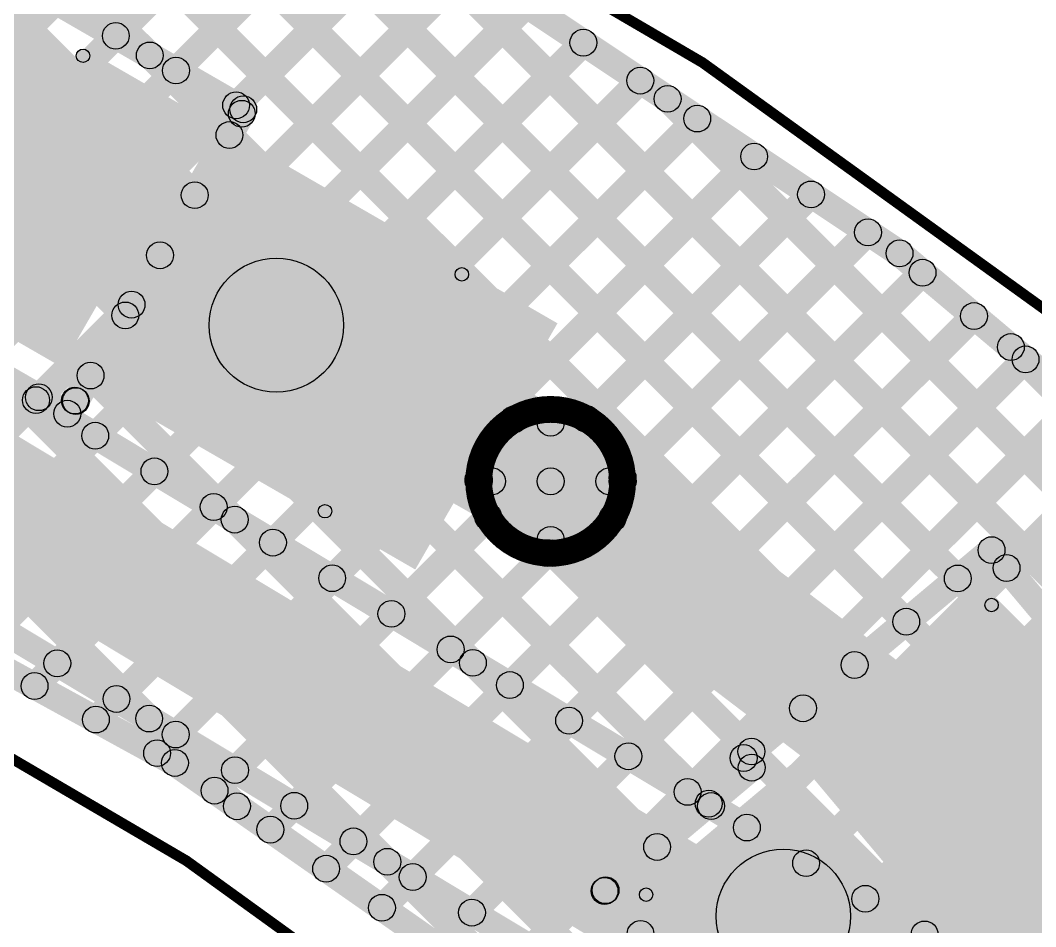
# Model space of a CAD drawing. Header units: millimetres. Extents: x 1.49 to 4.64, y 4.45 to 5.86.
# Drawn here: x 3.7524 to 4.1307, y 5.2539 to 5.5919 of the extents above; entities that cross this region are included whole.
import ezdxf

# ---------------------------------------------------------------- set-up
doc = ezdxf.new("R2010")
doc.units = ezdxf.units.MM
doc.header["$MEASUREMENT"] = 0
for name, color, linetype in [('BottomLayer', 5, 'Continuous'), ('Mechanical2', 216, 'Continuous'), ('TopLayer', 1, 'Continuous'), ('TopOverlay', 2, 'Continuous'), ('TopPaste', 8, 'Continuous'), ('TopSolder', 216, 'Continuous'), ('ViaHoleLayer', 16, 'Continuous')]:
    doc.layers.add(name, color=color, linetype=linetype)

# ---------------------------------------------------------------- blocks, each defined once
blk = doc.blocks.new('R__1206_4')
at = {"layer": 'TopLayer'}
for points in [[(-0.08, 0.035), (-0.02, 0.035), (-0.02, -0.035), (-0.08, -0.035)], [(0.02, 0.035), (0.08, 0.035), (0.08, -0.035), (0.02, -0.035)]]:
    blk.add_hatch(color=1, dxfattribs=at).paths.add_polyline_path(points)
at = {"layer": 'TopOverlay'}
h = blk.add_hatch(color=2, dxfattribs=at)
edge = h.paths.add_edge_path()
edge.add_arc((-0.084, 0.039), 0.0025, 0, 360)
h = blk.add_hatch(color=2, dxfattribs=at)
edge = h.paths.add_edge_path()
edge.add_arc((-0.084, 0.039), 0.0025, 0, 360)
for points in [[(-0.0815, -0.039), (-0.0865, -0.039), (-0.0865, 0.039), (-0.0815, 0.039)], [(0.084, 0.0415), (0.084, 0.0365), (-0.084, 0.0365), (-0.084, 0.0415)], [(0.0865, -0.039), (0.0815, -0.039), (0.0815, 0.039), (0.0865, 0.039)], [(0.084, -0.0365), (0.084, -0.0415), (-0.084, -0.0415), (-0.084, -0.0365)]]:
    blk.add_hatch(color=2, dxfattribs=at).paths.add_polyline_path(points)
h = blk.add_hatch(color=2, dxfattribs=at)
edge = h.paths.add_edge_path()
edge.add_arc((0.084, 0.039), 0.0025, 0, 360)
h = blk.add_hatch(color=2, dxfattribs=at)
edge = h.paths.add_edge_path()
edge.add_arc((0.084, 0.039), 0.0025, 0, 360)
h = blk.add_hatch(color=2, dxfattribs=at)
edge = h.paths.add_edge_path()
edge.add_arc((-0.084, -0.039), 0.0025, 0, 360)
h = blk.add_hatch(color=2, dxfattribs=at)
edge = h.paths.add_edge_path()
edge.add_arc((-0.084, -0.039), 0.0025, 0, 360)
h = blk.add_hatch(color=2, dxfattribs=at)
edge = h.paths.add_edge_path()
edge.add_arc((0.084, -0.039), 0.0025, 0, 360)
h = blk.add_hatch(color=2, dxfattribs=at)
edge = h.paths.add_edge_path()
edge.add_arc((0.084, -0.039), 0.0025, 0, 360)
at = {"layer": 'TopPaste'}
for points in [[(-0.08, 0.035), (-0.02, 0.035), (-0.02, -0.035), (-0.08, -0.035)], [(0.02, 0.035), (0.08, 0.035), (0.08, -0.035), (0.02, -0.035)]]:
    blk.add_hatch(color=8, dxfattribs=at).paths.add_polyline_path(points)
at = {"layer": 'TopSolder'}
for points in [[(-0.084, 0.039), (-0.016, 0.039), (-0.016, -0.039), (-0.084, -0.039)], [(0.016, 0.039), (0.084, 0.039), (0.084, -0.039), (0.016, -0.039)]]:
    blk.add_hatch(color=216, dxfattribs=at).paths.add_polyline_path(points)
at = {"layer": 'TopOverlay'}
for centre in [(-0.084, 0.039), (-0.084, 0.039), (0.084, 0.039), (0.084, 0.039), (-0.084, -0.039), (-0.084, -0.039), (0.084, -0.039), (0.084, -0.039)]:
    blk.add_circle(centre, 0.0025, dxfattribs=at)
blk = doc.blocks.new('W_____LED_9')
at = {"layer": 'TopLayer'}
for points in [[(-0.06526, 0.04685), (-0.02195, 0.04685), (-0.02195, -0.04685), (-0.06526, -0.04685)], [(-0.00226, 0.04685), (0.08947, 0.04685), (0.08947, -0.04685), (-0.00226, -0.04685)]]:
    blk.add_hatch(color=1, dxfattribs=at).paths.add_polyline_path(points)
at = {"layer": 'TopOverlay'}
h = blk.add_hatch(color=2, dxfattribs=at)
edge = h.paths.add_edge_path()
edge.add_arc((-0.069, 0.051), 0.0025, 0, 360)
h = blk.add_hatch(color=2, dxfattribs=at)
edge = h.paths.add_edge_path()
edge.add_arc((-0.069, 0.051), 0.0025, 0, 360)
for points in [[(-0.069, 0.0485), (-0.069, 0.0535), (0.094, 0.0535), (0.094, 0.0485)], [(0.134, 0.05301), (0.091, 0.05301), (0.091, -0.05299), (0.134, -0.05299)], [(-0.0665, -0.051), (-0.0715, -0.051), (-0.0715, 0.051), (-0.0665, 0.051)], [(-0.069, -0.0535), (-0.069, -0.0485), (0.094, -0.0485), (0.094, -0.0535)]]:
    blk.add_hatch(color=2, dxfattribs=at).paths.add_polyline_path(points)
h = blk.add_hatch(color=2, dxfattribs=at)
edge = h.paths.add_edge_path()
edge.add_arc((0.094, 0.051), 0.0025, 0, 360)
h = blk.add_hatch(color=2, dxfattribs=at)
edge = h.paths.add_edge_path()
edge.add_arc((-0.069, -0.051), 0.0025, 0, 360)
h = blk.add_hatch(color=2, dxfattribs=at)
edge = h.paths.add_edge_path()
edge.add_arc((-0.069, -0.051), 0.0025, 0, 360)
h = blk.add_hatch(color=2, dxfattribs=at)
edge = h.paths.add_edge_path()
edge.add_arc((0.094, -0.051), 0.0025, 0, 360)
at = {"layer": 'TopPaste'}
for points in [[(-0.06526, 0.04685), (-0.02195, 0.04685), (-0.02195, -0.04685), (-0.06526, -0.04685)], [(-0.00226, 0.04685), (0.08947, 0.04685), (0.08947, -0.04685), (-0.00226, -0.04685)]]:
    blk.add_hatch(color=8, dxfattribs=at).paths.add_polyline_path(points)
at = {"layer": 'TopSolder'}
for points in [[(-0.06926, 0.05085), (-0.01795, 0.05085), (-0.01795, -0.05085), (-0.06926, -0.05085)], [(-0.00626, 0.05085), (0.09347, 0.05085), (0.09347, -0.05085), (-0.00626, -0.05085)]]:
    blk.add_hatch(color=216, dxfattribs=at).paths.add_polyline_path(points)
at = {"layer": 'TopOverlay'}
for centre in [(-0.069, 0.051), (-0.069, 0.051), (0.094, 0.051), (-0.069, -0.051), (-0.069, -0.051), (0.094, -0.051)]:
    blk.add_circle(centre, 0.0025, dxfattribs=at)
blk = doc.blocks.new('W_____LED_12')
at = {"layer": 'TopLayer'}
for points in [[(-0.06526, 0.04685), (-0.02195, 0.04685), (-0.02195, -0.04685), (-0.06526, -0.04685)], [(-0.00226, 0.04685), (0.08947, 0.04685), (0.08947, -0.04685), (-0.00226, -0.04685)]]:
    blk.add_hatch(color=1, dxfattribs=at).paths.add_polyline_path(points)
at = {"layer": 'TopOverlay'}
h = blk.add_hatch(color=2, dxfattribs=at)
edge = h.paths.add_edge_path()
edge.add_arc((-0.069, 0.051), 0.0025, 0, 360)
h = blk.add_hatch(color=2, dxfattribs=at)
edge = h.paths.add_edge_path()
edge.add_arc((-0.069, 0.051), 0.0025, 0, 360)
for points in [[(-0.069, 0.0485), (-0.069, 0.0535), (0.094, 0.0535), (0.094, 0.0485)], [(0.134, 0.05301), (0.091, 0.05301), (0.091, -0.05299), (0.134, -0.05299)], [(-0.0665, -0.051), (-0.0715, -0.051), (-0.0715, 0.051), (-0.0665, 0.051)], [(-0.069, -0.0535), (-0.069, -0.0485), (0.094, -0.0485), (0.094, -0.0535)]]:
    blk.add_hatch(color=2, dxfattribs=at).paths.add_polyline_path(points)
h = blk.add_hatch(color=2, dxfattribs=at)
edge = h.paths.add_edge_path()
edge.add_arc((0.094, 0.051), 0.0025, 0, 360)
h = blk.add_hatch(color=2, dxfattribs=at)
edge = h.paths.add_edge_path()
edge.add_arc((-0.069, -0.051), 0.0025, 0, 360)
h = blk.add_hatch(color=2, dxfattribs=at)
edge = h.paths.add_edge_path()
edge.add_arc((-0.069, -0.051), 0.0025, 0, 360)
h = blk.add_hatch(color=2, dxfattribs=at)
edge = h.paths.add_edge_path()
edge.add_arc((0.094, -0.051), 0.0025, 0, 360)
at = {"layer": 'TopPaste'}
for points in [[(-0.06526, 0.04685), (-0.02195, 0.04685), (-0.02195, -0.04685), (-0.06526, -0.04685)], [(-0.00226, 0.04685), (0.08947, 0.04685), (0.08947, -0.04685), (-0.00226, -0.04685)]]:
    blk.add_hatch(color=8, dxfattribs=at).paths.add_polyline_path(points)
at = {"layer": 'TopSolder'}
for points in [[(-0.06926, 0.05085), (-0.01795, 0.05085), (-0.01795, -0.05085), (-0.06926, -0.05085)], [(-0.00626, 0.05085), (0.09347, 0.05085), (0.09347, -0.05085), (-0.00626, -0.05085)]]:
    blk.add_hatch(color=216, dxfattribs=at).paths.add_polyline_path(points)
at = {"layer": 'TopOverlay'}
for centre in [(-0.069, 0.051), (-0.069, 0.051), (0.094, 0.051), (-0.069, -0.051), (-0.069, -0.051), (0.094, -0.051)]:
    blk.add_circle(centre, 0.0025, dxfattribs=at)

msp = doc.modelspace()

# ---------------------------------------------------------------- hatches: boundary and pattern name
at = {"layer": 'BottomLayer'}
for points in [[(3.44526, 5.78567), (3.45233, 5.79274), (3.83582, 5.40925), (3.82875, 5.40218)], [(3.49004, 5.77624), (3.49712, 5.78331), (3.92457, 5.35586), (3.9175, 5.34878)], [(3.53483, 5.76681), (3.5419, 5.77388), (4.01332, 5.30246), (4.00625, 5.29539)], [(3.58824, 5.74875), (3.59531, 5.75582), (3.92674, 5.4244), (3.91967, 5.41733)], [(3.64198, 5.73037), (3.64905, 5.73744), (3.93988, 5.44661), (3.93281, 5.43954)], [(3.69572, 5.71198), (3.70279, 5.71905), (4.62451, 4.79733), (4.61744, 4.79026)], [(3.46265, 5.66827), (3.48735, 5.71173), (3.96235, 5.44173), (3.93765, 5.39827)], [(3.75672, 5.68634), (3.76379, 5.69341), (4.62342, 4.83378), (4.61635, 4.82671)], [(3.67345, 5.49986), (3.66638, 5.50693), (3.82081, 5.66136), (3.82788, 5.65429)], [(3.82743, 5.65098), (3.8345, 5.65805), (4.59128, 4.90128), (4.58421, 4.89421)], [(3.69553, 5.48658), (3.68846, 5.49365), (3.84438, 5.64958), (3.85145, 5.64251)], [(3.7176, 5.4733), (3.71053, 5.48037), (3.86795, 5.63779), (3.87502, 5.63072)], [(3.73968, 5.46002), (3.73261, 5.46709), (3.89152, 5.62601), (3.89859, 5.61894)], [(3.89814, 5.61562), (3.90522, 5.6227), (4.54998, 4.97793), (4.54291, 4.97086)], [(3.48305, 5.60998), (3.48821, 5.61855), (4.10319, 5.24857), (4.09803, 5.24)], [(3.76175, 5.44674), (3.75468, 5.45381), (3.91509, 5.61422), (3.92216, 5.60715)], [(3.92723, 5.60084), (3.93277, 5.60916), (4.08277, 5.50916), (4.07723, 5.50084)], [(3.45211, 5.55858), (3.47789, 5.60142), (4.09289, 5.23142), (4.06711, 5.18858)], [(3.78383, 5.43346), (3.77676, 5.44053), (3.93744, 5.60122), (3.94451, 5.59415)], [(3.8059, 5.42018), (3.79883, 5.42725), (3.95866, 5.58707), (3.96573, 5.58)], [(3.82798, 5.4069), (3.8209, 5.41397), (3.97987, 5.57293), (3.98694, 5.56586)], [(3.99005, 5.55907), (3.99712, 5.56614), (4.4974, 5.06587), (4.49032, 5.0588)], [(3.85005, 5.39362), (3.84298, 5.40069), (4.00108, 5.55879), (4.00815, 5.55172)], [(3.45004, 5.53648), (3.4552, 5.54505), (4.05542, 5.18394), (4.05026, 5.17537)], [(3.87213, 5.38034), (3.86505, 5.38741), (4.0223, 5.54465), (4.02937, 5.53758)], [(3.96687, 5.43972), (3.9598, 5.4468), (4.04351, 5.53051), (4.05058, 5.52343)], [(3.98031, 5.41781), (3.97324, 5.42488), (4.06472, 5.51636), (4.07179, 5.50929)], [(4.07678, 5.50118), (4.08322, 5.50882), (4.27322, 5.34882), (4.26678, 5.34118)], [(3.93835, 5.34049), (3.93128, 5.34756), (4.08503, 5.50132), (4.0921, 5.49425)], [(3.96042, 5.32721), (3.95335, 5.33428), (4.10423, 5.48516), (4.1113, 5.47809)], [(4.11795, 5.46653), (4.12502, 5.4736), (4.4168, 5.18182), (4.40973, 5.17475)], [(3.9825, 5.31393), (3.97543, 5.321), (4.12342, 5.46899), (4.13049, 5.46192)], [(4.00457, 5.30065), (3.9975, 5.30772), (4.14261, 5.45283), (4.14968, 5.44576)], [(3.955, 5.42), (3.945, 5.42), (3.945, 5.44181), (3.955, 5.44181)], [(3.93486, 5.4001), (3.96514, 5.4399), (4.19514, 5.2649), (4.16486, 5.2251)], [(4.02665, 5.28737), (4.01958, 5.29444), (4.1618, 5.43667), (4.16888, 5.4296)], [(3.92819, 5.415), (3.92819, 5.425), (3.95, 5.425), (3.95, 5.415)], [(3.95, 5.415), (3.95, 5.425), (3.97181, 5.425), (3.97181, 5.415)], [(3.955, 5.39819), (3.945, 5.39819), (3.945, 5.42), (3.955, 5.42)], [(4.04872, 5.27409), (4.04165, 5.28116), (4.181, 5.42051), (4.18807, 5.41344)], [(3.8942, 5.36705), (3.88713, 5.37413), (3.9232, 5.4102), (3.93028, 5.40313)], [(3.96954, 5.40281), (3.97661, 5.40988), (4.6255, 4.76099), (4.61843, 4.75392)], [(3.6526, 5.39562), (3.6574, 5.40438), (3.8124, 5.31938), (3.8076, 5.31062)], [(4.0708, 5.26081), (4.06373, 5.26788), (4.20019, 5.40435), (4.20726, 5.39727)], [(3.91627, 5.35377), (3.9092, 5.36085), (3.94512, 5.39676), (3.95219, 5.38969)], [(3.94733, 5.38967), (3.9544, 5.39674), (4.10207, 5.24907), (4.095, 5.242)], [(4.09287, 5.24753), (4.0858, 5.2546), (4.21938, 5.38818), (4.22645, 5.38111)], [(4.11358, 5.23288), (4.1065, 5.23995), (4.23858, 5.37202), (4.24565, 5.36495)], [(3.76123, 5.34015), (3.75416, 5.34722), (3.76261, 5.35568), (3.76968, 5.3486)], [(3.78406, 5.32763), (3.77699, 5.3347), (3.78469, 5.3424), (3.79176, 5.33532)], [(3.79686, 5.328), (3.80393, 5.33507), (3.83664, 5.30236), (3.82957, 5.29529)], [(3.8069, 5.31511), (3.79982, 5.32218), (3.80676, 5.32911), (3.81383, 5.32204)], [(3.80713, 5.3109), (3.81287, 5.3191), (3.91287, 5.2491), (3.90713, 5.2409)], [(3.82829, 5.30114), (3.82121, 5.30821), (3.82884, 5.31583), (3.83591, 5.30876)], [(3.84908, 5.28658), (3.84201, 5.29365), (3.85091, 5.30255), (3.85798, 5.29548)], [(3.86988, 5.27202), (3.86281, 5.27909), (3.87299, 5.28927), (3.88006, 5.2822)], [(3.88561, 5.27461), (3.89268, 5.28168), (3.9997, 5.17466), (3.99263, 5.16759)], [(3.89068, 5.25747), (3.88361, 5.26454), (3.89506, 5.27599), (3.90213, 5.26892)], [(3.91147, 5.24291), (3.9044, 5.24998), (3.91714, 5.26271), (3.92421, 5.25564)]]:
    msp.add_hatch(color=5, dxfattribs=at).paths.add_polyline_path(points)
h = msp.add_hatch(color=5, dxfattribs=at)
edge = h.paths.add_edge_path()
edge.add_arc((3.96219, 5.58354), 0.005, 0, 360)
h = msp.add_hatch(color=5, dxfattribs=at)
edge = h.paths.add_edge_path()
edge.add_arc((3.9834, 5.5694), 0.005, 0, 360)
h = msp.add_hatch(color=5, dxfattribs=at)
edge = h.paths.add_edge_path()
edge.add_arc((3.99359, 5.56261), 0.005, 0, 360)
h = msp.add_hatch(color=5, dxfattribs=at)
edge = h.paths.add_edge_path()
edge.add_arc((4.00462, 5.55525), 0.005, 0, 360)
h = msp.add_hatch(color=5, dxfattribs=at)
edge = h.paths.add_edge_path()
edge.add_arc((4.02583, 5.54111), 0.005, 0, 360)
h = msp.add_hatch(color=5, dxfattribs=at)
edge = h.paths.add_edge_path()
edge.add_arc((4.04704, 5.52697), 0.005, 0, 360)
h = msp.add_hatch(color=5, dxfattribs=at)
edge = h.paths.add_edge_path()
edge.add_arc((4.06826, 5.51283), 0.005, 0, 360)
h = msp.add_hatch(color=5, dxfattribs=at)
edge = h.paths.add_edge_path()
edge.add_arc((4.08, 5.505), 0.005, 0, 360)
h = msp.add_hatch(color=5, dxfattribs=at)
edge = h.paths.add_edge_path()
edge.add_arc((4.08, 5.505), 0.005, 0, 360)
h = msp.add_hatch(color=5, dxfattribs=at)
edge = h.paths.add_edge_path()
edge.add_arc((4.08857, 5.49778), 0.005, 0, 360)
h = msp.add_hatch(color=5, dxfattribs=at)
edge = h.paths.add_edge_path()
edge.add_arc((4.10776, 5.48162), 0.005, 0, 360)
h = msp.add_hatch(color=5, dxfattribs=at)
edge = h.paths.add_edge_path()
edge.add_arc((4.12149, 5.47006), 0.005, 0, 360)
h = msp.add_hatch(color=5, dxfattribs=at)
edge = h.paths.add_edge_path()
edge.add_arc((4.12695, 5.46546), 0.005, 0, 360)
h = msp.add_hatch(color=5, dxfattribs=at)
edge = h.paths.add_edge_path()
edge.add_arc((3.75822, 5.45027), 0.005, 0, 360)
h = msp.add_hatch(color=5, dxfattribs=at)
edge = h.paths.add_edge_path()
edge.add_arc((3.95, 5.42), 0.025, 0, 360)
h = msp.add_hatch(color=5, dxfattribs=at)
edge = h.paths.add_edge_path()
edge.add_arc((3.95, 5.42), 0.025, 0, 360)
h = msp.add_hatch(color=5, dxfattribs=at)
edge = h.paths.add_edge_path()
edge.add_arc((3.93635, 5.44307), 0.005, 0, 360)
h = msp.add_hatch(color=5, dxfattribs=at)
edge = h.paths.add_edge_path()
edge.add_arc((3.95, 5.44181), 0.005, 0, 360)
h = msp.add_hatch(color=5, dxfattribs=at)
edge = h.paths.add_edge_path()
edge.add_arc((3.96333, 5.44326), 0.005, 0, 360)
h = msp.add_hatch(color=5, dxfattribs=at)
edge = h.paths.add_edge_path()
edge.add_arc((3.78029, 5.43699), 0.005, 0, 360)
h = msp.add_hatch(color=5, dxfattribs=at)
edge = h.paths.add_edge_path()
edge.add_arc((3.95, 5.42), 0.01181, 0, 360)
h = msp.add_hatch(color=5, dxfattribs=at)
edge = h.paths.add_edge_path()
edge.add_arc((3.80237, 5.42371), 0.005, 0, 360)
h = msp.add_hatch(color=5, dxfattribs=at)
edge = h.paths.add_edge_path()
edge.add_arc((3.9232, 5.42086), 0.005, 0, 360)
h = msp.add_hatch(color=5, dxfattribs=at)
edge = h.paths.add_edge_path()
edge.add_arc((3.97678, 5.42135), 0.005, 0, 360)
h = msp.add_hatch(color=5, dxfattribs=at)
edge = h.paths.add_edge_path()
edge.add_arc((3.92319, 5.42), 0.005, 0, 360)
h = msp.add_hatch(color=5, dxfattribs=at)
edge = h.paths.add_edge_path()
edge.add_arc((3.92819, 5.42), 0.005, 0, 360)
h = msp.add_hatch(color=5, dxfattribs=at)
edge = h.paths.add_edge_path()
edge.add_arc((3.95, 5.42), 0.005, 0, 360)
h = msp.add_hatch(color=5, dxfattribs=at)
edge = h.paths.add_edge_path()
edge.add_arc((3.95, 5.42), 0.005, 0, 360)
h = msp.add_hatch(color=5, dxfattribs=at)
edge = h.paths.add_edge_path()
edge.add_arc((3.95, 5.42), 0.005, 0, 360)
h = msp.add_hatch(color=5, dxfattribs=at)
edge = h.paths.add_edge_path()
edge.add_arc((3.95, 5.42), 0.005, 0, 360)
h = msp.add_hatch(color=5, dxfattribs=at)
edge = h.paths.add_edge_path()
edge.add_arc((3.97181, 5.42), 0.005, 0, 360)
h = msp.add_hatch(color=5, dxfattribs=at)
edge = h.paths.add_edge_path()
edge.add_arc((3.97681, 5.42), 0.005, 0, 360)
h = msp.add_hatch(color=5, dxfattribs=at)
edge = h.paths.add_edge_path()
edge.add_arc((3.82444, 5.41043), 0.005, 0, 360)
h = msp.add_hatch(color=5, dxfattribs=at)
edge = h.paths.add_edge_path()
edge.add_arc((3.83228, 5.40571), 0.005, 0, 360)
h = msp.add_hatch(color=5, dxfattribs=at)
edge = h.paths.add_edge_path()
edge.add_arc((3.92674, 5.40667), 0.005, 0, 360)
h = msp.add_hatch(color=5, dxfattribs=at)
edge = h.paths.add_edge_path()
edge.add_arc((3.97307, 5.40635), 0.005, 0, 360)
h = msp.add_hatch(color=5, dxfattribs=at)
edge = h.paths.add_edge_path()
edge.add_arc((3.95, 5.39819), 0.005, 0, 360)
h = msp.add_hatch(color=5, dxfattribs=at)
edge = h.paths.add_edge_path()
edge.add_arc((3.84652, 5.39715), 0.005, 0, 360)
h = msp.add_hatch(color=5, dxfattribs=at)
edge = h.paths.add_edge_path()
edge.add_arc((3.94865, 5.39322), 0.005, 0, 360)
h = msp.add_hatch(color=5, dxfattribs=at)
edge = h.paths.add_edge_path()
edge.add_arc((3.95086, 5.3932), 0.005, 0, 360)
h = msp.add_hatch(color=5, dxfattribs=at)
edge = h.paths.add_edge_path()
edge.add_arc((3.86859, 5.38387), 0.005, 0, 360)
h = msp.add_hatch(color=5, dxfattribs=at)
edge = h.paths.add_edge_path()
edge.add_arc((3.89066, 5.37059), 0.005, 0, 360)
h = msp.add_hatch(color=5, dxfattribs=at)
edge = h.paths.add_edge_path()
edge.add_arc((3.91274, 5.35731), 0.005, 0, 360)
h = msp.add_hatch(color=5, dxfattribs=at)
edge = h.paths.add_edge_path()
edge.add_arc((3.76615, 5.35214), 0.005, 0, 360)
h = msp.add_hatch(color=5, dxfattribs=at)
edge = h.paths.add_edge_path()
edge.add_arc((3.92103, 5.35232), 0.005, 0, 360)
h = msp.add_hatch(color=5, dxfattribs=at)
edge = h.paths.add_edge_path()
edge.add_arc((3.75769, 5.34368), 0.005, 0, 360)
h = msp.add_hatch(color=5, dxfattribs=at)
edge = h.paths.add_edge_path()
edge.add_arc((3.93481, 5.34403), 0.005, 0, 360)
h = msp.add_hatch(color=5, dxfattribs=at)
edge = h.paths.add_edge_path()
edge.add_arc((3.78822, 5.33886), 0.005, 0, 360)
h = msp.add_hatch(color=5, dxfattribs=at)
edge = h.paths.add_edge_path()
edge.add_arc((3.78053, 5.33116), 0.005, 0, 360)
h = msp.add_hatch(color=5, dxfattribs=at)
edge = h.paths.add_edge_path()
edge.add_arc((3.8004, 5.33154), 0.005, 0, 360)
h = msp.add_hatch(color=5, dxfattribs=at)
edge = h.paths.add_edge_path()
edge.add_arc((3.95689, 5.33075), 0.005, 0, 360)
h = msp.add_hatch(color=5, dxfattribs=at)
edge = h.paths.add_edge_path()
edge.add_arc((3.8103, 5.32558), 0.005, 0, 360)
h = msp.add_hatch(color=5, dxfattribs=at)
edge = h.paths.add_edge_path()
edge.add_arc((3.80336, 5.31864), 0.005, 0, 360)
h = msp.add_hatch(color=5, dxfattribs=at)
edge = h.paths.add_edge_path()
edge.add_arc((3.81, 5.315), 0.005, 0, 360)
h = msp.add_hatch(color=5, dxfattribs=at)
edge = h.paths.add_edge_path()
edge.add_arc((3.81, 5.315), 0.005, 0, 360)
h = msp.add_hatch(color=5, dxfattribs=at)
edge = h.paths.add_edge_path()
edge.add_arc((3.97896, 5.31747), 0.005, 0, 360)
h = msp.add_hatch(color=5, dxfattribs=at)
edge = h.paths.add_edge_path()
edge.add_arc((3.83237, 5.3123), 0.005, 0, 360)
h = msp.add_hatch(color=5, dxfattribs=at)
edge = h.paths.add_edge_path()
edge.add_arc((3.82475, 5.30468), 0.005, 0, 360)
h = msp.add_hatch(color=5, dxfattribs=at)
edge = h.paths.add_edge_path()
edge.add_arc((4.00104, 5.30419), 0.005, 0, 360)
h = msp.add_hatch(color=5, dxfattribs=at)
edge = h.paths.add_edge_path()
edge.add_arc((3.83311, 5.29883), 0.005, 0, 360)
h = msp.add_hatch(color=5, dxfattribs=at)
edge = h.paths.add_edge_path()
edge.add_arc((3.85445, 5.29902), 0.005, 0, 360)
h = msp.add_hatch(color=5, dxfattribs=at)
edge = h.paths.add_edge_path()
edge.add_arc((4.00978, 5.29893), 0.005, 0, 360)
h = msp.add_hatch(color=5, dxfattribs=at)
edge = h.paths.add_edge_path()
edge.add_arc((3.84555, 5.29012), 0.005, 0, 360)
h = msp.add_hatch(color=5, dxfattribs=at)
edge = h.paths.add_edge_path()
edge.add_arc((4.02311, 5.29091), 0.005, 0, 360)
h = msp.add_hatch(color=5, dxfattribs=at)
edge = h.paths.add_edge_path()
edge.add_arc((3.87652, 5.28574), 0.005, 0, 360)
h = msp.add_hatch(color=5, dxfattribs=at)
edge = h.paths.add_edge_path()
edge.add_arc((3.88914, 5.27814), 0.005, 0, 360)
h = msp.add_hatch(color=5, dxfattribs=at)
edge = h.paths.add_edge_path()
edge.add_arc((4.04519, 5.27763), 0.005, 0, 360)
h = msp.add_hatch(color=5, dxfattribs=at)
edge = h.paths.add_edge_path()
edge.add_arc((3.86634, 5.27556), 0.005, 0, 360)
h = msp.add_hatch(color=5, dxfattribs=at)
edge = h.paths.add_edge_path()
edge.add_arc((3.8986, 5.27246), 0.005, 0, 360)
h = msp.add_hatch(color=5, dxfattribs=at)
edge = h.paths.add_edge_path()
edge.add_arc((4.06726, 5.26434), 0.005, 0, 360)
h = msp.add_hatch(color=5, dxfattribs=at)
edge = h.paths.add_edge_path()
edge.add_arc((3.88714, 5.261), 0.005, 0, 360)
h = msp.add_hatch(color=5, dxfattribs=at)
edge = h.paths.add_edge_path()
edge.add_arc((3.92067, 5.25918), 0.005, 0, 360)
h = msp.add_hatch(color=5, dxfattribs=at)
edge = h.paths.add_edge_path()
edge.add_arc((4.08934, 5.25106), 0.005, 0, 360)
at = {"layer": 'TopLayer'}
for points in [[(3.5225, 5.73359), (3.5275, 5.74225), (3.83793, 5.56303), (3.83293, 5.55437)], [(3.64198, 5.73037), (3.64905, 5.73744), (3.80416, 5.58233), (3.79709, 5.57525)], [(3.45831, 5.64243), (3.76442, 5.4657), (3.81494, 5.5532), (3.50883, 5.72994)], [(3.69572, 5.71198), (3.70279, 5.71905), (4.0668, 5.35505), (4.05973, 5.34798)], [(3.75672, 5.68634), (3.76379, 5.69341), (4.08602, 5.37118), (4.07895, 5.36411)], [(3.82743, 5.65098), (3.8345, 5.65805), (4.10525, 5.38731), (4.09817, 5.38024)], [(3.79151, 5.58256), (3.78444, 5.58963), (3.84438, 5.64958), (3.85145, 5.64251)], [(3.81392, 5.56962), (3.80685, 5.57669), (3.86795, 5.63779), (3.87502, 5.63072)], [(3.83634, 5.55668), (3.82927, 5.56375), (3.89152, 5.62601), (3.89859, 5.61894)], [(3.89814, 5.61562), (3.90522, 5.6227), (4.24613, 5.28179), (4.23905, 5.27471)], [(3.79736, 5.48235), (3.79029, 5.48942), (3.91509, 5.61422), (3.92216, 5.60715)], [(3.92723, 5.60084), (3.93277, 5.60916), (4.08277, 5.50916), (4.07723, 5.50084)], [(3.4993, 5.59567), (3.5043, 5.60433), (3.77241, 5.44954), (3.76741, 5.44088)], [(3.71556, 5.36519), (3.70849, 5.37226), (3.93744, 5.60122), (3.94451, 5.59415)], [(3.73839, 5.35267), (3.73132, 5.35974), (3.95866, 5.58707), (3.96573, 5.58)], [(3.76123, 5.34015), (3.75416, 5.34722), (3.97987, 5.57293), (3.98694, 5.56586)], [(3.99005, 5.55907), (3.99712, 5.56614), (4.26854, 5.29473), (4.26147, 5.28766)], [(3.56956, 5.5553), (3.57663, 5.56237), (3.83664, 5.30236), (3.82957, 5.29529)], [(3.77739, 5.44741), (3.76873, 5.45241), (3.83058, 5.55954), (3.83924, 5.55454)], [(3.78406, 5.32763), (3.77699, 5.3347), (4.00108, 5.55879), (4.00815, 5.55172)], [(3.82679, 5.54556), (3.83386, 5.55263), (3.93988, 5.44661), (3.93281, 5.43954)], [(3.8069, 5.31511), (3.79982, 5.32218), (4.0223, 5.54465), (4.02937, 5.53758)], [(3.81385, 5.52315), (3.82092, 5.53022), (3.92674, 5.4244), (3.91967, 5.41733)], [(3.96687, 5.43972), (3.9598, 5.4468), (4.04351, 5.53051), (4.05058, 5.52343)], [(3.65321, 5.50701), (3.66028, 5.51408), (3.9997, 5.17466), (3.99263, 5.16759)], [(3.98031, 5.41781), (3.97324, 5.42488), (4.06472, 5.51636), (4.07179, 5.50929)], [(3.8009, 5.50073), (3.80798, 5.5078), (4.01244, 5.30334), (4.00537, 5.29627)], [(4.07678, 5.50118), (4.08322, 5.50882), (4.27322, 5.34882), (4.26678, 5.34118)], [(3.83539, 5.45647), (3.86013, 5.49993), (3.96237, 5.44173), (3.93763, 5.39827)], [(3.86988, 5.27202), (3.86281, 5.27909), (4.08503, 5.50132), (4.0921, 5.49425)], [(3.78796, 5.47832), (3.79503, 5.48539), (3.99321, 5.28721), (3.98614, 5.28014)], [(3.89068, 5.25747), (3.88361, 5.26454), (4.10423, 5.48516), (4.1113, 5.47809)], [(4.11795, 5.46653), (4.12502, 5.4736), (4.4168, 5.18182), (4.40973, 5.17475)], [(3.91147, 5.24291), (3.9044, 5.24998), (4.12342, 5.46899), (4.13049, 5.46192)], [(3.73686, 5.45871), (3.74393, 5.46578), (4.26408, 4.94564), (4.25701, 4.93857)], [(3.77502, 5.4559), (3.78209, 5.46297), (3.97399, 5.27108), (3.96692, 5.26401)], [(3.69273, 5.37771), (3.68566, 5.38479), (3.75575, 5.45488), (3.76282, 5.44781)], [(3.77424, 5.44271), (3.76558, 5.44771), (3.7684, 5.4526), (3.77706, 5.4476)], [(3.93145, 5.22753), (3.92438, 5.2346), (4.14261, 5.45283), (4.14968, 5.44576)], [(3.955, 5.42), (3.945, 5.42), (3.945, 5.44181), (3.955, 5.44181)], [(4.12342, 5.38415), (4.11635, 5.39122), (4.1618, 5.43667), (4.16888, 5.4296)], [(3.92819, 5.415), (3.92819, 5.425), (3.95, 5.425), (3.95, 5.415)], [(3.95, 5.415), (3.95, 5.425), (3.97181, 5.425), (3.97181, 5.415)], [(3.955, 5.39819), (3.945, 5.39819), (3.945, 5.42), (3.955, 5.42)], [(3.82829, 5.30114), (3.82121, 5.30821), (3.9232, 5.4102), (3.93028, 5.40313)], [(3.96954, 5.40281), (3.97661, 5.40988), (4.04757, 5.33892), (4.0405, 5.33185)], [(3.6526, 5.39562), (3.6574, 5.40438), (3.8124, 5.31938), (3.8076, 5.31062)], [(3.84908, 5.28658), (3.84201, 5.29365), (3.94512, 5.39676), (3.95219, 5.38969)], [(3.94733, 5.38967), (3.9544, 5.39674), (4.02835, 5.32279), (4.02128, 5.31572)], [(4.02514, 5.313), (4.01871, 5.32066), (4.11109, 5.39817), (4.11752, 5.39051)], [(4.11047, 5.39113), (4.11813, 5.39756), (4.22432, 5.271), (4.21666, 5.26457)], [(4.12997, 5.21141), (4.19936, 5.26964), (4.11245, 5.37321), (4.04306, 5.31498)], [(4.0181, 5.31362), (4.02576, 5.32004), (4.02876, 5.31647), (4.0211, 5.31004)], [(3.80713, 5.3109), (3.81287, 5.3191), (3.91287, 5.2491), (3.90713, 5.2409)], [(3.9733, 5.26341), (3.96687, 5.27107), (4.02171, 5.31709), (4.02814, 5.30942)], [(4.01816, 5.24109), (4.05524, 5.27463), (4.09854, 5.22677), (4.06146, 5.19323)], [(3.96626, 5.26402), (3.97392, 5.27045), (4.0382, 5.19385), (4.03053, 5.18742)], [(3.95134, 5.21206), (3.94427, 5.21913), (3.97995, 5.25481), (3.98702, 5.24774)]]:
    msp.add_hatch(color=1, dxfattribs=at).paths.add_polyline_path(points)
h = msp.add_hatch(color=1, dxfattribs=at)
edge = h.paths.add_edge_path()
edge.add_arc((3.78797, 5.5861), 0.005, 0, 360)
h = msp.add_hatch(color=1, dxfattribs=at)
edge = h.paths.add_edge_path()
edge.add_arc((3.96219, 5.58354), 0.005, 0, 360)
h = msp.add_hatch(color=1, dxfattribs=at)
edge = h.paths.add_edge_path()
edge.add_arc((3.80063, 5.57879), 0.005, 0, 360)
h = msp.add_hatch(color=1, dxfattribs=at)
edge = h.paths.add_edge_path()
edge.add_arc((3.81039, 5.57316), 0.005, 0, 360)
h = msp.add_hatch(color=1, dxfattribs=at)
edge = h.paths.add_edge_path()
edge.add_arc((3.9834, 5.5694), 0.005, 0, 360)
h = msp.add_hatch(color=1, dxfattribs=at)
edge = h.paths.add_edge_path()
edge.add_arc((3.99359, 5.56261), 0.005, 0, 360)
h = msp.add_hatch(color=1, dxfattribs=at)
edge = h.paths.add_edge_path()
edge.add_arc((3.8328, 5.56021), 0.005, 0, 360)
h = msp.add_hatch(color=1, dxfattribs=at)
edge = h.paths.add_edge_path()
edge.add_arc((3.83491, 5.55704), 0.005, 0, 360)
h = msp.add_hatch(color=1, dxfattribs=at)
edge = h.paths.add_edge_path()
edge.add_arc((3.83543, 5.5587), 0.005, 0, 360)
h = msp.add_hatch(color=1, dxfattribs=at)
edge = h.paths.add_edge_path()
edge.add_arc((4.00462, 5.55525), 0.005, 0, 360)
h = msp.add_hatch(color=1, dxfattribs=at)
edge = h.paths.add_edge_path()
edge.add_arc((3.83032, 5.5491), 0.005, 0, 360)
h = msp.add_hatch(color=1, dxfattribs=at)
edge = h.paths.add_edge_path()
edge.add_arc((4.02583, 5.54111), 0.005, 0, 360)
h = msp.add_hatch(color=1, dxfattribs=at)
edge = h.paths.add_edge_path()
edge.add_arc((3.81738, 5.52668), 0.005, 0, 360)
h = msp.add_hatch(color=1, dxfattribs=at)
edge = h.paths.add_edge_path()
edge.add_arc((4.04704, 5.52697), 0.005, 0, 360)
h = msp.add_hatch(color=1, dxfattribs=at)
edge = h.paths.add_edge_path()
edge.add_arc((4.06826, 5.51283), 0.005, 0, 360)
h = msp.add_hatch(color=1, dxfattribs=at)
edge = h.paths.add_edge_path()
edge.add_arc((3.80444, 5.50427), 0.005, 0, 360)
h = msp.add_hatch(color=1, dxfattribs=at)
edge = h.paths.add_edge_path()
edge.add_arc((4.08, 5.505), 0.005, 0, 360)
h = msp.add_hatch(color=1, dxfattribs=at)
edge = h.paths.add_edge_path()
edge.add_arc((4.08, 5.505), 0.005, 0, 360)
h = msp.add_hatch(color=1, dxfattribs=at)
edge = h.paths.add_edge_path()
edge.add_arc((3.84776, 5.4782), 0.025, 0, 360)
h = msp.add_hatch(color=1, dxfattribs=at)
edge = h.paths.add_edge_path()
edge.add_arc((4.08857, 5.49778), 0.005, 0, 360)
h = msp.add_hatch(color=1, dxfattribs=at)
edge = h.paths.add_edge_path()
edge.add_arc((3.79383, 5.48588), 0.005, 0, 360)
h = msp.add_hatch(color=1, dxfattribs=at)
edge = h.paths.add_edge_path()
edge.add_arc((3.7915, 5.48185), 0.005, 0, 360)
h = msp.add_hatch(color=1, dxfattribs=at)
edge = h.paths.add_edge_path()
edge.add_arc((4.10776, 5.48162), 0.005, 0, 360)
h = msp.add_hatch(color=1, dxfattribs=at)
edge = h.paths.add_edge_path()
edge.add_arc((4.12149, 5.47006), 0.005, 0, 360)
h = msp.add_hatch(color=1, dxfattribs=at)
edge = h.paths.add_edge_path()
edge.add_arc((4.12695, 5.46546), 0.005, 0, 360)
h = msp.add_hatch(color=1, dxfattribs=at)
edge = h.paths.add_edge_path()
edge.add_arc((3.77856, 5.45944), 0.005, 0, 360)
h = msp.add_hatch(color=1, dxfattribs=at)
edge = h.paths.add_edge_path()
edge.add_arc((3.75928, 5.45134), 0.005, 0, 360)
h = msp.add_hatch(color=1, dxfattribs=at)
edge = h.paths.add_edge_path()
edge.add_arc((3.77273, 5.4501), 0.005, 0, 360)
h = msp.add_hatch(color=1, dxfattribs=at)
edge = h.paths.add_edge_path()
edge.add_arc((3.77306, 5.44991), 0.005, 0, 360)
h = msp.add_hatch(color=1, dxfattribs=at)
edge = h.paths.add_edge_path()
edge.add_arc((3.76991, 5.44521), 0.005, 0, 360)
h = msp.add_hatch(color=1, dxfattribs=at)
edge = h.paths.add_edge_path()
edge.add_arc((3.76991, 5.44521), 0.005, 0, 360)
h = msp.add_hatch(color=1, dxfattribs=at)
edge = h.paths.add_edge_path()
edge.add_arc((3.95, 5.42), 0.025, 0, 360)
h = msp.add_hatch(color=1, dxfattribs=at)
edge = h.paths.add_edge_path()
edge.add_arc((3.93635, 5.44307), 0.005, 0, 360)
h = msp.add_hatch(color=1, dxfattribs=at)
edge = h.paths.add_edge_path()
edge.add_arc((3.95, 5.44181), 0.005, 0, 360)
h = msp.add_hatch(color=1, dxfattribs=at)
edge = h.paths.add_edge_path()
edge.add_arc((3.96333, 5.44326), 0.005, 0, 360)
h = msp.add_hatch(color=1, dxfattribs=at)
edge = h.paths.add_edge_path()
edge.add_arc((3.95, 5.42), 0.01181, 0, 360)
h = msp.add_hatch(color=1, dxfattribs=at)
edge = h.paths.add_edge_path()
edge.add_arc((3.9232, 5.42086), 0.005, 0, 360)
h = msp.add_hatch(color=1, dxfattribs=at)
edge = h.paths.add_edge_path()
edge.add_arc((3.97678, 5.42135), 0.005, 0, 360)
h = msp.add_hatch(color=1, dxfattribs=at)
edge = h.paths.add_edge_path()
edge.add_arc((3.92319, 5.42), 0.005, 0, 360)
h = msp.add_hatch(color=1, dxfattribs=at)
edge = h.paths.add_edge_path()
edge.add_arc((3.92819, 5.42), 0.005, 0, 360)
h = msp.add_hatch(color=1, dxfattribs=at)
edge = h.paths.add_edge_path()
edge.add_arc((3.95, 5.42), 0.005, 0, 360)
h = msp.add_hatch(color=1, dxfattribs=at)
edge = h.paths.add_edge_path()
edge.add_arc((3.95, 5.42), 0.005, 0, 360)
h = msp.add_hatch(color=1, dxfattribs=at)
edge = h.paths.add_edge_path()
edge.add_arc((3.95, 5.42), 0.005, 0, 360)
h = msp.add_hatch(color=1, dxfattribs=at)
edge = h.paths.add_edge_path()
edge.add_arc((3.95, 5.42), 0.005, 0, 360)
h = msp.add_hatch(color=1, dxfattribs=at)
edge = h.paths.add_edge_path()
edge.add_arc((3.97181, 5.42), 0.005, 0, 360)
h = msp.add_hatch(color=1, dxfattribs=at)
edge = h.paths.add_edge_path()
edge.add_arc((3.97681, 5.42), 0.005, 0, 360)
h = msp.add_hatch(color=1, dxfattribs=at)
edge = h.paths.add_edge_path()
edge.add_arc((3.92674, 5.40667), 0.005, 0, 360)
h = msp.add_hatch(color=1, dxfattribs=at)
edge = h.paths.add_edge_path()
edge.add_arc((3.97307, 5.40635), 0.005, 0, 360)
h = msp.add_hatch(color=1, dxfattribs=at)
edge = h.paths.add_edge_path()
edge.add_arc((3.95, 5.39819), 0.005, 0, 360)
h = msp.add_hatch(color=1, dxfattribs=at)
edge = h.paths.add_edge_path()
edge.add_arc((4.1143, 5.39434), 0.005, 0, 360)
h = msp.add_hatch(color=1, dxfattribs=at)
edge = h.paths.add_edge_path()
edge.add_arc((4.1143, 5.39434), 0.005, 0, 360)
h = msp.add_hatch(color=1, dxfattribs=at)
edge = h.paths.add_edge_path()
edge.add_arc((3.94865, 5.39322), 0.005, 0, 360)
h = msp.add_hatch(color=1, dxfattribs=at)
edge = h.paths.add_edge_path()
edge.add_arc((3.95086, 5.3932), 0.005, 0, 360)
h = msp.add_hatch(color=1, dxfattribs=at)
edge = h.paths.add_edge_path()
edge.add_arc((4.11989, 5.38768), 0.005, 0, 360)
h = msp.add_hatch(color=1, dxfattribs=at)
edge = h.paths.add_edge_path()
edge.add_arc((4.10171, 5.38378), 0.005, 0, 360)
h = msp.add_hatch(color=1, dxfattribs=at)
edge = h.paths.add_edge_path()
edge.add_arc((4.08249, 5.36764), 0.005, 0, 360)
h = msp.add_hatch(color=1, dxfattribs=at)
edge = h.paths.add_edge_path()
edge.add_arc((4.06326, 5.35151), 0.005, 0, 360)
h = msp.add_hatch(color=1, dxfattribs=at)
edge = h.paths.add_edge_path()
edge.add_arc((3.75769, 5.34368), 0.005, 0, 360)
h = msp.add_hatch(color=1, dxfattribs=at)
edge = h.paths.add_edge_path()
edge.add_arc((4.04404, 5.33538), 0.005, 0, 360)
h = msp.add_hatch(color=1, dxfattribs=at)
edge = h.paths.add_edge_path()
edge.add_arc((3.78053, 5.33116), 0.005, 0, 360)
h = msp.add_hatch(color=1, dxfattribs=at)
edge = h.paths.add_edge_path()
edge.add_arc((3.80336, 5.31864), 0.005, 0, 360)
h = msp.add_hatch(color=1, dxfattribs=at)
edge = h.paths.add_edge_path()
edge.add_arc((4.02481, 5.31925), 0.005, 0, 360)
h = msp.add_hatch(color=1, dxfattribs=at)
edge = h.paths.add_edge_path()
edge.add_arc((3.81, 5.315), 0.005, 0, 360)
h = msp.add_hatch(color=1, dxfattribs=at)
edge = h.paths.add_edge_path()
edge.add_arc((3.81, 5.315), 0.005, 0, 360)
h = msp.add_hatch(color=1, dxfattribs=at)
edge = h.paths.add_edge_path()
edge.add_arc((4.02193, 5.31683), 0.005, 0, 360)
h = msp.add_hatch(color=1, dxfattribs=at)
edge = h.paths.add_edge_path()
edge.add_arc((4.02193, 5.31683), 0.005, 0, 360)
h = msp.add_hatch(color=1, dxfattribs=at)
edge = h.paths.add_edge_path()
edge.add_arc((4.02493, 5.31326), 0.005, 0, 360)
h = msp.add_hatch(color=1, dxfattribs=at)
edge = h.paths.add_edge_path()
edge.add_arc((4.02493, 5.31326), 0.005, 0, 360)
h = msp.add_hatch(color=1, dxfattribs=at)
edge = h.paths.add_edge_path()
edge.add_arc((3.82475, 5.30468), 0.005, 0, 360)
h = msp.add_hatch(color=1, dxfattribs=at)
edge = h.paths.add_edge_path()
edge.add_arc((4.0089, 5.29981), 0.005, 0, 360)
h = msp.add_hatch(color=1, dxfattribs=at)
edge = h.paths.add_edge_path()
edge.add_arc((3.83311, 5.29883), 0.005, 0, 360)
h = msp.add_hatch(color=1, dxfattribs=at)
edge = h.paths.add_edge_path()
edge.add_arc((3.84555, 5.29012), 0.005, 0, 360)
h = msp.add_hatch(color=1, dxfattribs=at)
edge = h.paths.add_edge_path()
edge.add_arc((3.98968, 5.28368), 0.005, 0, 360)
h = msp.add_hatch(color=1, dxfattribs=at)
edge = h.paths.add_edge_path()
edge.add_arc((4.0367, 5.25786), 0.025, 0, 360)
h = msp.add_hatch(color=1, dxfattribs=at)
edge = h.paths.add_edge_path()
edge.add_arc((3.86634, 5.27556), 0.005, 0, 360)
h = msp.add_hatch(color=1, dxfattribs=at)
edge = h.paths.add_edge_path()
edge.add_arc((3.97009, 5.26724), 0.005, 0, 360)
h = msp.add_hatch(color=1, dxfattribs=at)
edge = h.paths.add_edge_path()
edge.add_arc((3.97009, 5.26724), 0.005, 0, 360)
h = msp.add_hatch(color=1, dxfattribs=at)
edge = h.paths.add_edge_path()
edge.add_arc((3.97045, 5.26754), 0.005, 0, 360)
h = msp.add_hatch(color=1, dxfattribs=at)
edge = h.paths.add_edge_path()
edge.add_arc((3.88714, 5.261), 0.005, 0, 360)
h = msp.add_hatch(color=1, dxfattribs=at)
edge = h.paths.add_edge_path()
edge.add_arc((3.98348, 5.25127), 0.005, 0, 360)
at = {"layer": 'ViaHoleLayer'}
h = msp.add_hatch(color=16, dxfattribs=at)
edge = h.paths.add_edge_path()
edge.add_arc((3.95, 5.42), 0.00591, 0, 360)

# ---------------------------------------------------------------- linework, layer by layer
at = {"layer": 'BottomLayer', "const_width": 0.01}
msp.add_lwpolyline([(3.97681, 5.42, 1), (3.92319, 5.42, 1)], format="xyb", close=True, dxfattribs=at)
at = {"layer": 'BottomLayer'}
for centre, radius in [((3.96219, 5.58354), 0.005), ((3.9834, 5.5694), 0.005), ((3.99359, 5.56261), 0.005), ((4.00462, 5.55525), 0.005), ((4.02583, 5.54111), 0.005), ((4.04704, 5.52697), 0.005), ((4.06826, 5.51283), 0.005), ((4.08, 5.505), 0.005), ((4.08, 5.505), 0.005), ((4.08857, 5.49778), 0.005), ((4.10776, 5.48162), 0.005), ((4.12149, 5.47006), 0.005), ((4.12695, 5.46546), 0.005), ((3.75822, 5.45027), 0.005), ((3.95, 5.42), 0.025), ((3.95, 5.42), 0.025), ((3.93635, 5.44307), 0.005), ((3.95, 5.44181), 0.005), ((3.96333, 5.44326), 0.005), ((3.78029, 5.43699), 0.005), ((3.80237, 5.42371), 0.005), ((3.9232, 5.42086), 0.005), ((3.97678, 5.42135), 0.005), ((3.92319, 5.42), 0.005), ((3.92819, 5.42), 0.005), ((3.95, 5.42), 0.005), ((3.95, 5.42), 0.005), ((3.95, 5.42), 0.005), ((3.95, 5.42), 0.005), ((3.97181, 5.42), 0.005), ((3.97681, 5.42), 0.005), ((3.82444, 5.41043), 0.005), ((3.83228, 5.40571), 0.005), ((3.92674, 5.40667), 0.005), ((3.97307, 5.40635), 0.005), ((3.95, 5.39819), 0.005), ((3.84652, 5.39715), 0.005), ((3.94865, 5.39322), 0.005), ((3.95086, 5.3932), 0.005), ((3.86859, 5.38387), 0.005), ((3.89066, 5.37059), 0.005), ((3.91274, 5.35731), 0.005), ((3.76615, 5.35214), 0.005), ((3.92103, 5.35232), 0.005), ((3.75769, 5.34368), 0.005), ((3.93481, 5.34403), 0.005), ((3.78822, 5.33886), 0.005), ((3.78053, 5.33116), 0.005), ((3.8004, 5.33154), 0.005), ((3.95689, 5.33075), 0.005), ((3.8103, 5.32558), 0.005), ((3.80336, 5.31864), 0.005), ((3.81, 5.315), 0.005), ((3.81, 5.315), 0.005), ((3.97896, 5.31747), 0.005), ((3.83237, 5.3123), 0.005), ((3.82475, 5.30468), 0.005), ((4.00104, 5.30419), 0.005), ((3.83311, 5.29883), 0.005), ((3.85445, 5.29902), 0.005), ((4.00978, 5.29893), 0.005), ((3.84555, 5.29012), 0.005), ((4.02311, 5.29091), 0.005), ((3.87652, 5.28574), 0.005), ((3.88914, 5.27814), 0.005), ((4.04519, 5.27763), 0.005), ((3.86634, 5.27556), 0.005), ((3.8986, 5.27246), 0.005), ((4.06726, 5.26434), 0.005), ((3.88714, 5.261), 0.005), ((3.92067, 5.25918), 0.005), ((4.08934, 5.25106), 0.005)]:
    msp.add_circle(centre, radius, dxfattribs=at)
at = {"layer": 'Mechanical2', "const_width": 0.00394}
for points in [[(1.49178, 4.82969, -0.650988), (4.64195, 4.82969)], [(1.94352, 4.91352, -0.522724), (4.19021, 4.91352)]]:
    msp.add_lwpolyline(points, format="xyb", dxfattribs=at)
at = {"layer": 'TopLayer', "const_width": 0.01}
msp.add_lwpolyline([(3.97681, 5.42, 1), (3.92319, 5.42, 1)], format="xyb", close=True, dxfattribs=at)
at = {"layer": 'TopLayer'}
for centre, radius in [((3.78797, 5.5861), 0.005), ((3.96219, 5.58354), 0.005), ((3.80063, 5.57879), 0.005), ((3.81039, 5.57316), 0.005), ((3.9834, 5.5694), 0.005), ((3.99359, 5.56261), 0.005), ((3.8328, 5.56021), 0.005), ((3.83491, 5.55704), 0.005), ((3.83543, 5.5587), 0.005), ((4.00462, 5.55525), 0.005), ((3.83032, 5.5491), 0.005), ((4.02583, 5.54111), 0.005), ((3.81738, 5.52668), 0.005), ((4.04704, 5.52697), 0.005), ((4.06826, 5.51283), 0.005), ((3.80444, 5.50427), 0.005), ((4.08, 5.505), 0.005), ((4.08, 5.505), 0.005), ((3.84776, 5.4782), 0.025), ((4.08857, 5.49778), 0.005), ((3.79383, 5.48588), 0.005), ((3.7915, 5.48185), 0.005), ((4.10776, 5.48162), 0.005), ((4.12149, 5.47006), 0.005), ((4.12695, 5.46546), 0.005), ((3.77856, 5.45944), 0.005), ((3.75928, 5.45134), 0.005), ((3.77273, 5.4501), 0.005), ((3.77306, 5.44991), 0.005), ((3.76991, 5.44521), 0.005), ((3.76991, 5.44521), 0.005), ((3.95, 5.42), 0.025), ((3.93635, 5.44307), 0.005), ((3.95, 5.44181), 0.005), ((3.96333, 5.44326), 0.005), ((3.9232, 5.42086), 0.005), ((3.97678, 5.42135), 0.005), ((3.92319, 5.42), 0.005), ((3.92819, 5.42), 0.005), ((3.95, 5.42), 0.005), ((3.95, 5.42), 0.005), ((3.95, 5.42), 0.005), ((3.95, 5.42), 0.005), ((3.97181, 5.42), 0.005), ((3.97681, 5.42), 0.005), ((3.92674, 5.40667), 0.005), ((3.97307, 5.40635), 0.005), ((3.95, 5.39819), 0.005), ((4.1143, 5.39434), 0.005), ((4.1143, 5.39434), 0.005), ((3.94865, 5.39322), 0.005), ((3.95086, 5.3932), 0.005), ((4.11989, 5.38768), 0.005), ((4.10171, 5.38378), 0.005), ((4.08249, 5.36764), 0.005), ((4.06326, 5.35151), 0.005), ((3.75769, 5.34368), 0.005), ((4.04404, 5.33538), 0.005), ((3.78053, 5.33116), 0.005), ((3.80336, 5.31864), 0.005), ((4.02481, 5.31925), 0.005), ((3.81, 5.315), 0.005), ((3.81, 5.315), 0.005), ((4.02193, 5.31683), 0.005), ((4.02193, 5.31683), 0.005), ((4.02493, 5.31326), 0.005), ((4.02493, 5.31326), 0.005), ((3.82475, 5.30468), 0.005), ((4.0089, 5.29981), 0.005), ((3.83311, 5.29883), 0.005), ((3.84555, 5.29012), 0.005), ((3.98968, 5.28368), 0.005), ((4.0367, 5.25786), 0.025), ((3.86634, 5.27556), 0.005), ((3.97009, 5.26724), 0.005), ((3.97009, 5.26724), 0.005), ((3.97045, 5.26754), 0.005), ((3.88714, 5.261), 0.005), ((3.98348, 5.25127), 0.005)]:
    msp.add_circle(centre, radius, dxfattribs=at)

# ---------------------------------------------------------------- block references
for name, p, rotation in [('W_____LED_9', (3.81, 5.5), 330), ('R__1206_4', (4.075, 5.29), 220), ('W_____LED_12', (4.175, 5.225), 310)]:
    msp.add_blockref(name, p, dxfattribs=dict(rotation=rotation))

doc.saveas('drawing.dxf')
